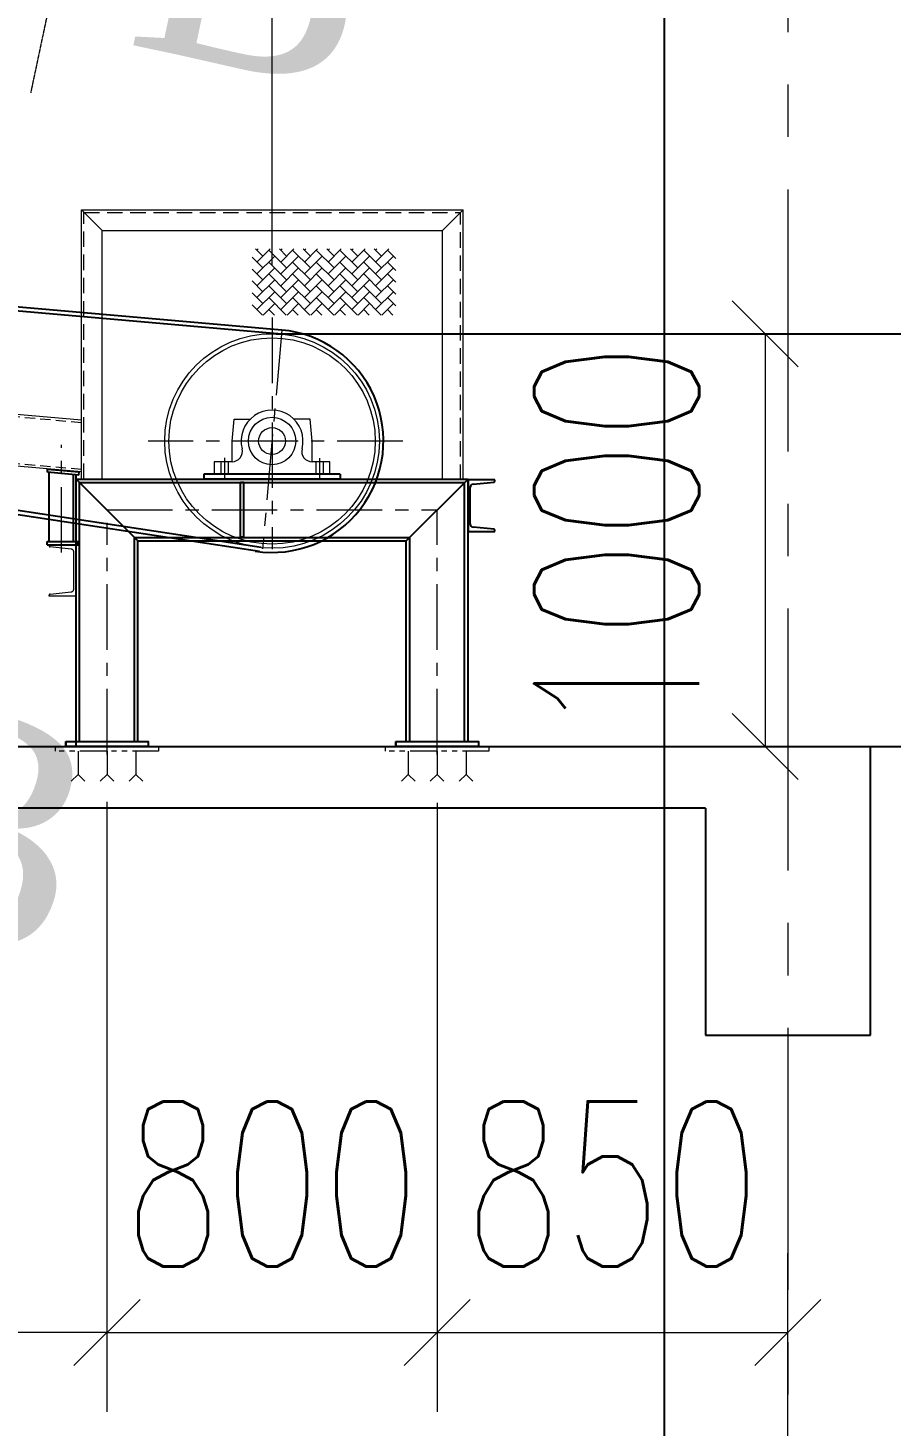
# Model space of a CAD drawing. Header units: millimetres. Extents: x -243837 to -5443, y 40 to 285140.
# Drawn here: x -107352 to -105260, y 107491 to 110879 of the extents above; entities that cross this region are included whole.
import ezdxf

# ---------------------------------------------------------------- set-up
doc = ezdxf.new("R2010")
doc.units = ezdxf.units.MM
for name, pattern in [('CENTER', [50.8, 31.75, -6.35, 6.35, -6.35]), ('CENTER2', [1.125, 0.75, -0.125, 0.125, -0.125]), ('HIDDEN', [0.375, 0.25, -0.125]), ('PHANTOM', [63.5, 31.75, -6.35, 6.35, -6.35, 6.35, -6.35])]:
    doc.linetypes.add(name, pattern=pattern)
for name, color, linetype in [('0-45-GRID MARKS', 6, 'Continuous'), ('object', 4, 'Continuous'), ('object line', 4, 'Continuous')]:
    doc.layers.add(name, color=color, linetype=linetype)
for name, color, linetype, lineweight in [('DIM', 1, 'Continuous', 9), ('PHANTAM', 21, 'PHANTOM', 0), ('phantom', 4, 'PHANTOM', 5), ('R- PHANTOM', 3, 'PHANTOM', 9), ('R-CENTER', 1, 'CENTER2', 5), ('R-HIDDEN', 3, 'HIDDEN', 9), ('R-OBJECT', 2, 'Continuous', 20), ('TEXT', 255, 'Continuous', 18)]:
    doc.layers.add(name, color=color, linetype=linetype, lineweight=lineweight)
doc.styles.add('KA', font='romans.shx', dxfattribs={"width": 0.7})
doc.styles.add('TIMES', font='times.ttf')
doc.dimstyles.new('rakesh', dxfattribs={"dimscale": 160, "dimtxt": 2.5, "dimasz": 1, "dimexe": 0.8, "dimexo": 0.8, "dimgap": 1, "dimtad": 1, "dimdec": 0, "dimzin": 0, "dimdsep": 46, "dimtxsty": 'KA', "dimblk": 'OBLIQUE', "dimcen": 1.5, "dimclrd": 1, "dimclre": 1, "dimclrt": 2, "dimadec": 0, "dimazin": 0, "dimtfac": 1, "dimtdec": 0, "dimtmove": 0, "dimatfit": 2, "dimfxl": 0, "dimtolj": 1, "dimtzin": 0, "dimlwd": -1, "dimlwe": -1, "dimarcsym": 1})
doc.dimstyles.new('rakesh$0', dxfattribs={"dimscale": 160, "dimtxt": 2.5, "dimasz": 1, "dimexe": 0.8, "dimexo": 0.8, "dimgap": 1, "dimtad": 1, "dimdec": 0, "dimzin": 0, "dimdsep": 46, "dimtxsty": 'KA', "dimblk": 'OBLIQUE', "dimcen": 1.5, "dimclrd": 1, "dimclre": 1, "dimclrt": 2, "dimadec": 0, "dimazin": 0, "dimtfac": 1, "dimtdec": 0, "dimtmove": 0, "dimatfit": 2, "dimfxl": 1, "dimtolj": 1, "dimtzin": 0, "dimlwd": -1, "dimlwe": -1, "dimarcsym": 1})

# ---------------------------------------------------------------- blocks, each defined once
blk = doc.blocks.new('A$Cde8b2d7e')
at = {"layer": 'phantom', "ltscale": 50}
for p, q in [((15.3, 61.4), (15.3, 64.3)), ((15.3, 64.3), (80.3, 64.3)), ((68.3, 53.7), (17.5, 59.1)), ((75, -42.6), (75, 46.2)), ((80.3, 64.3), (80.3, -60.7)), ((15.3, -60.7), (15.3, -57.8)), ((80.3, -60.7), (15.3, -60.7)), ((17.5, -55.4), (68.3, -50))]:
    blk.add_line(p, q, dxfattribs=at)
for centre, radius, start, end in [((17.7, 61.4, 0), 2.4, 180, 264), ((67.5, 46.2, 0), 7.5, 0, 84), ((17.7, -57.8, 0), 2.4, 96, 180), ((67.5, -42.6, 0), 7.5, 276, 360)]:
    blk.add_arc(centre, radius, start, end, dxfattribs=at)
blk = doc.blocks.new('_Oblique')
at = {"color": 0, "linetype": 'ByBlock', "lineweight": -2}
blk.add_line((-0.5, -0.5), (0.5, 0.5), dxfattribs=at)
blk = doc.blocks.new('*D229')
at = {"layer": 'DEFPOINTS', "color": 0, "ltscale": 10, "transparency": 16777216}
for p in [(-105729.5, 110138.1, 3.4), (-105729.5, 109138.1, 0), (-105565.2, 109138.1)]:
    blk.add_point(p, dxfattribs=at)
at = {"layer": 'DIM', "color": 1, "ltscale": 10, "transparency": 16777216}
for p, q in [((-105601.5, 110138.1), (-105373.2, 110138.1)), ((-105565.2, 110138.1), (-105565.2, 109138.1)), ((-105601.5, 109138.1), (-105373.2, 109138.1))]:
    blk.add_line(p, q, dxfattribs=at)
at = {"layer": 'DIM', "color": 1, "ltscale": 10, "transparency": 16777216, "xscale": 160, "yscale": 160, "zscale": 160}
for p, rotation in [((-105565.2, 110138.1), 90), ((-105565.2, 109138.1), 270)]:
    blk.add_blockref('_Oblique', p, dxfattribs=dict(at, rotation=rotation))
at = {"layer": 'DIM', "color": 2, "ltscale": 10, "transparency": 16777216, "insert": (-105925.2, 109638.1), "char_height": 400, "attachment_point": 5, "rotation": 90, "style": 'KA'}
blk.add_mtext('\\A1;1000', dxfattribs=at)
blk = doc.blocks.new('*D230')
at = {"layer": 'DEFPOINTS', "color": 0, "ltscale": 10, "transparency": 16777216}
for p in [(-107160.2, 109132, 3.4), (-106360.2, 109129, 3.4), (-106360.2, 107717.5)]:
    blk.add_point(p, dxfattribs=at)
at = {"layer": 'DIM', "color": 1, "ltscale": 10, "transparency": 16777216}
for p, q in [((-107160.2, 109004), (-107160.2, 107525.5)), ((-106360.2, 109001), (-106360.2, 107525.5)), ((-107160.2, 107717.5), (-106360.2, 107717.5))]:
    blk.add_line(p, q, dxfattribs=at)
at = {"layer": 'DIM', "color": 1, "ltscale": 10, "transparency": 16777216, "xscale": 160, "yscale": 160, "zscale": 160, "rotation": 180}
blk.add_blockref('_Oblique', (-107160.2, 107717.5), dxfattribs=at)
at = {"layer": 'DIM', "color": 1, "ltscale": 10, "transparency": 16777216, "xscale": 160, "yscale": 160, "zscale": 160}
blk.add_blockref('_Oblique', (-106360.2, 107717.5), dxfattribs=at)
at = {"layer": 'DIM', "color": 2, "ltscale": 10, "transparency": 16777216, "insert": (-106760.2, 108077.5), "char_height": 400, "attachment_point": 5, "style": 'KA'}
blk.add_mtext('\\A1;800', dxfattribs=at)
blk = doc.blocks.new('*D231')
at = {"layer": 'DEFPOINTS', "color": 0, "ltscale": 10, "transparency": 16777216}
for p in [(-106360.2, 109129, 3.4), (-105510.2, 107717.5), (-105510.2, 105954.6)]:
    blk.add_point(p, dxfattribs=at)
at = {"layer": 'DIM', "color": 1, "ltscale": 10, "transparency": 16777216}
for p, q in [((-106360.2, 109001), (-106360.2, 107525.5)), ((-105510.2, 106082.6), (-105510.2, 107909.5)), ((-106360.2, 107717.5), (-105510.2, 107717.5))]:
    blk.add_line(p, q, dxfattribs=at)
at = {"layer": 'DIM', "color": 1, "ltscale": 10, "transparency": 16777216, "xscale": 160, "yscale": 160, "zscale": 160, "rotation": 180}
blk.add_blockref('_Oblique', (-106360.2, 107717.5), dxfattribs=at)
at = {"layer": 'DIM', "color": 1, "ltscale": 10, "transparency": 16777216, "xscale": 160, "yscale": 160, "zscale": 160}
blk.add_blockref('_Oblique', (-105510.2, 107717.5), dxfattribs=at)
at = {"layer": 'DIM', "color": 2, "ltscale": 10, "transparency": 16777216, "insert": (-105935.2, 108077.5), "char_height": 400, "attachment_point": 5, "style": 'KA'}
blk.add_mtext('\\A1;850', dxfattribs=at)
blk = doc.blocks.new('*D232')
at = {"layer": 'DEFPOINTS', "color": 0, "ltscale": 10, "transparency": 16777216}
for p in [(-108660.2, 109130, -155.7), (-107160.2, 109132, 3.4), (-108660.2, 107717.5)]:
    blk.add_point(p, dxfattribs=at)
at = {"layer": 'DIM', "color": 1, "ltscale": 10, "transparency": 16777216}
for p, q in [((-107160.2, 109004), (-107160.2, 107525.5)), ((-108660.2, 109002), (-108660.2, 107525.5)), ((-107160.2, 107717.5), (-108660.2, 107717.5))]:
    blk.add_line(p, q, dxfattribs=at)
at = {"layer": 'DIM', "color": 1, "ltscale": 10, "transparency": 16777216, "xscale": 160, "yscale": 160, "zscale": 160, "rotation": 180}
blk.add_blockref('_Oblique', (-108660.2, 107717.5), dxfattribs=at)
at = {"layer": 'DIM', "color": 1, "ltscale": 10, "transparency": 16777216, "xscale": 160, "yscale": 160, "zscale": 160}
blk.add_blockref('_Oblique', (-107160.2, 107717.5), dxfattribs=at)
at = {"layer": 'DIM', "color": 2, "ltscale": 10, "transparency": 16777216, "insert": (-107910.2, 108077.5), "char_height": 400, "attachment_point": 5, "style": 'KA'}
blk.add_mtext('\\A1;1500', dxfattribs=at)
blk = doc.blocks.new('*D224')
at = {"layer": 'DEFPOINTS', "color": 0, "ltscale": 10, "transparency": 16777216}
for p in [(-106760.2, 129714.9), (-190510.6, 125814.8, -169.4), (-106760.2, 110177.3)]:
    blk.add_point(p, dxfattribs=at)
at = {"layer": 'R-OBJECT', "color": 1, "ltscale": 10, "transparency": 16777216}
for p, q in [((-190510.6, 125942.8), (-190510.6, 129906.9)), ((-106760.2, 110305.3), (-106760.2, 129906.9)), ((-190510.6, 129714.9), (-106760.2, 129714.9))]:
    blk.add_line(p, q, dxfattribs=at)
at = {"layer": 'R-OBJECT', "color": 1, "ltscale": 10, "transparency": 16777216, "xscale": 160, "yscale": 160, "zscale": 160, "rotation": 180}
blk.add_blockref('_Oblique', (-190510.6, 129714.9), dxfattribs=at)
at = {"layer": 'R-OBJECT', "color": 1, "ltscale": 10, "transparency": 16777216, "xscale": 160, "yscale": 160, "zscale": 160}
blk.add_blockref('_Oblique', (-106760.2, 129714.9), dxfattribs=at)
at = {"layer": 'R-OBJECT', "color": 2, "ltscale": 10, "transparency": 16777216, "insert": (-148635.4, 130179.7), "char_height": 400, "attachment_point": 5, "style": 'KA'}
blk.add_mtext('\\A1;83750 (HORIZONTAL PULLEY CRS.)', dxfattribs=at)

msp = doc.modelspace()

# ---------------------------------------------------------------- hatches: boundary and pattern name
at = {"layer": 'R- PHANTOM'}
h = msp.add_hatch(dxfattribs=at)
h.set_pattern_fill('AR-HBONE', color=256, scale=0.2)
h.set_pattern_definition([(45, (-196800.44, 92207.622), (0, 28.7368196), [60.96, -20.32]), (135, (-196786.07, 92221.99), (3e-15, 28.7368196), [60.96, -20.32])])
h.paths.add_polyline_path([(-106460.49, 110343.79), (-106808.35, 110343.79), (-106808.35, 110183.42), (-106460.49, 110183.42)])

# ---------------------------------------------------------------- linework, layer by layer
at = {"color": 1}
for p, q in [((-106749.94, 110138.09, 3.42), (-104517.53, 110138.09, 3.42)), ((-105440.16, 109138.09, 0), (-103842.19, 109138.09, 0))]:
    msp.add_line(p, q, dxfattribs=at)
for p, q in [((-107304.7, 109802.29), (-107304, 109810.26)), ((-107228.54, 109795.63), (-107304.7, 109802.29)), ((-107304, 109810.26), (-107227.84, 109803.6)), ((-107300.16, 109634.88, 248.24), (-107300.16, 109801.89, 248.24)), ((-107241.16, 109634.88, 248.24), (-107241.16, 109796.73, 248.24)), ((-107235.16, 109634.88, 248.24), (-107235.16, 109796.21, 248.24)), ((-107235.16, 109786.09), (-106285.16, 109786.09)), ((-107085.16, 109636.09), (-107235.16, 109786.09)), ((-107235.16, 109138.09), (-107235.16, 109784.09)), ((-107228.54, 109795.63), (-107227.84, 109803.6)), ((-106595.16, 109798.09), (-106925.16, 109798.09)), ((-106925.16, 109798.09), (-106925.16, 109786.09)), ((-106595.16, 109786.09), (-106925.16, 109786.09)), ((-106595.16, 109798.09), (-106595.16, 109786.09)), ((-106435.16, 109636.09), (-106285.16, 109786.09)), ((-106285.16, 109150.09), (-106285.16, 109786.09)), ((-106220.16, 109784.09, 0), (-106285.16, 109784.09, 0)), ((-106285.16, 109784.09, 0), (-106285.16, 109659.09, 0)), ((-106220.16, 109781.19, 0), (-106220.16, 109784.09, 0)), ((-107226.42, 109777.89), (-106293.91, 109777.89)), ((-107226.42, 109150.09), (-107226.42, 109777.89)), ((-106836.57, 109645.38, -202.55), (-106836.57, 109777.89, -202.55)), ((-106828.57, 109645.38, -202.55), (-106828.57, 109777.89, -202.55)), ((-106293.91, 109150.09), (-106293.91, 109777.89)), ((-106279.86, 109677.18, 0), (-106279.86, 109766, 0)), ((-106273.15, 109773.46, 0), (-106222.31, 109778.8, 0)), ((-106285.16, 109659.09, 0), (-106220.16, 109659.09, 0)), ((-106222.31, 109664.38, 0), (-106273.15, 109669.72, 0)), ((-106220.16, 109659.09, 0), (-106220.16, 109661.99, 0)), ((-107305.16, 109626.88, 248.24), (-107305.16, 109634.88, 248.24)), ((-107305.16, 109634.88, 248.24), (-107230.16, 109634.88, 248.24)), ((-107305.16, 109626.88, 248.24), (-107230.16, 109626.88, 248.24)), ((-107230.16, 109626.88, 248.24), (-107230.16, 109634.88, 248.24)), ((-107093.91, 109644.29), (-106426.42, 109644.29)), ((-107093.91, 109150.09), (-107093.91, 109644.29)), ((-107085.16, 109636.09), (-106435.16, 109636.09)), ((-107085.16, 109150.09), (-107085.16, 109636.09)), ((-106435.16, 109150.09), (-106435.16, 109636.09)), ((-106426.42, 109150.09), (-106426.42, 109644.29))]:
    msp.add_line(p, q)
at = {"color": 7}
for p, q in [((-106828.55, 109777.89, -202.55), (-106836.55, 109777.89, -202.55)), ((-106828.55, 109645.38, -202.55), (-106836.55, 109645.38, -202.55))]:
    msp.add_line(p, q, dxfattribs=at)
at = {"ltscale": 50}
for p, q in [((-107260.16, 109150.09, 0), (-107260.16, 109138.09, 0)), ((-107060.16, 109150.09, 0), (-107060.16, 109138.09, 0)), ((-106460.16, 109150.09, 0), (-106460.16, 109138.09, 0)), ((-106260.16, 109150.09, 0), (-106260.16, 109138.09, 0))]:
    msp.add_line(p, q, dxfattribs=at)
at = {"ltscale": 50, "elevation": 0}
msp.add_lwpolyline([(-107260.16, 109150.09), (-107060.16, 109150.09), (-107060.16, 109138.09), (-107260.16, 109138.09)], close=True, dxfattribs=at)
at = {"ltscale": 50}
msp.add_lwpolyline([(-106460.16, 109150.09), (-106260.16, 109150.09), (-106260.16, 109138.09), (-106460.16, 109138.09)], close=True, dxfattribs=at)
for centre, radius, start, end in [((-106272.36, 109766, -159.78), 7.5, 96, 180), ((-106222.56, 109781.19, -159.78), 2.4, 276, 0), ((-106272.36, 109677.18, -159.78), 7.5, 180, 264), ((-106222.56, 109661.99, -159.78), 2.4, 0, 84)]:
    msp.add_arc(centre, radius, start, end)
for points in [[(-106836.55, 109777.89, -202.55), (-106836.55, 109767.23, -202.55), (-106845.47, 109777.89, -202.55), (-106836.55, 109777.89, -202.55)], [(-106828.55, 109777.89, -202.55), (-106828.55, 109767.23, -202.55), (-106819.64, 109777.89, -202.55), (-106828.55, 109777.89, -202.55)], [(-106836.55, 109645.38, -202.55), (-106836.55, 109656.04, -202.55), (-106845.47, 109645.38, -202.55), (-106836.55, 109645.38, -202.55)], [(-106828.55, 109645.38, -202.55), (-106828.55, 109656.04, -202.55), (-106819.64, 109645.38, -202.55), (-106828.55, 109645.38, -202.55)]]:
    msp.add_solid(points)
at = {"layer": '0-45-GRID MARKS'}
for p, q in [((-106737.27, 110137.11), (-114382.11, 110805.95)), ((-106736.4, 110147.07), (-114381.24, 110815.91)), ((-108015.53, 109807.43, -0.01), (-106786.24, 109620.64, 3.42)), ((-108012.79, 109796.9), (-106790.69, 109611.18))]:
    msp.add_line(p, q, dxfattribs=at)
msp.add_arc((-106760.16, 109878.09, -202.55), 270, 261.31818, 85, dxfattribs=at)
at = {"layer": 'object', "color": 6}
for p, q in [((-105310.16, 108438.09, 0), (-105310.16, 109138.09, 0)), ((-105710.16, 108988.09, 0), (-105710.16, 108438.09, 0)), ((-105710.16, 108438.09, 0), (-105310.16, 108438.09, 0))]:
    msp.add_line(p, q, dxfattribs=at)
at = {"layer": 'object', "color": 6, "elevation": -1749.74}
msp.add_lwpolyline([(-105710.16, 108988.09), (-111310.16, 108988.09)], dxfattribs=at)
at = {"layer": 'object line', "color": 6}
for p, q in [((-105810.16, 116739.15), (-105810.16, 92108.09)), ((-111710.16, 109138.09), (-105310.16, 109138.09))]:
    msp.add_line(p, q, dxfattribs=at)
at = {"layer": 'PHANTAM', "ltscale": 2}
for p, q in [((-107230.16, 109126.1, 0), (-107230.16, 109069.93, 0)), ((-107160.16, 109126.1, 0), (-107160.16, 109069.93, 0)), ((-107090.16, 109126.1, 0), (-107090.16, 109069.93, 0)), ((-106430.16, 109126.1), (-106430.16, 109069.93)), ((-106360.16, 109126.1), (-106360.16, 109069.93)), ((-106290.16, 109126.1), (-106290.16, 109069.93)), ((-107230.16, 109069.93, 0), (-107246.66, 109053.44, 0)), ((-107230.16, 109069.93, 0), (-107213.66, 109053.44, 0)), ((-107160.16, 109069.93, 0), (-107176.66, 109053.44, 0)), ((-107160.16, 109069.93, 0), (-107143.66, 109053.44, 0)), ((-107090.16, 109069.93, 0), (-107106.66, 109053.44, 0)), ((-107090.16, 109069.93, 0), (-107073.66, 109053.44, 0)), ((-106430.16, 109069.93), (-106446.66, 109053.44)), ((-106430.16, 109069.93), (-106413.66, 109053.44)), ((-106360.16, 109069.93), (-106376.66, 109053.44)), ((-106360.16, 109069.93), (-106343.66, 109053.44)), ((-106290.16, 109069.93), (-106306.66, 109053.44)), ((-106290.16, 109069.93), (-106273.66, 109053.44))]:
    msp.add_line(p, q, dxfattribs=at)
at = {"layer": 'PHANTAM', "ltscale": 2, "elevation": 0}
msp.add_lwpolyline([(-107285.16, 109138.09), (-107035.16, 109138.09), (-107035.16, 109126.1), (-107285.16, 109126.1)], close=True, dxfattribs=at)
at = {"layer": 'PHANTAM', "ltscale": 2}
msp.add_lwpolyline([(-106485.16, 109138.09), (-106235.16, 109138.09), (-106235.16, 109126.1), (-106485.16, 109126.1)], close=True, dxfattribs=at)
at = {"layer": 'R- PHANTOM', "linetype": 'Continuous'}
for centre, radius, start, end in [((-106760.16, 109878.09, -199.12), 75, 345.52249, 194.47751), ((-106856.99, 109853.09, -199.12), 25, 270, 14.47751), ((-106663.34, 109853.09, -199.12), 25, 165.52249, 270)]:
    msp.add_arc(centre, radius, start, end, dxfattribs=at)
at = {"layer": 'R-CENTER', "linetype": 'CENTER', "ltscale": 20}
msp.add_line((-105510.16, 115568.09, 0), (-105510.16, 91808.09, 0), dxfattribs=at)
at = {"layer": 'R-CENTER'}
msp.add_line((-107152.89, 111631.1, 0), (-107345.21, 110721.79, 0), dxfattribs=at)
at = {"layer": 'R-CENTER', "linetype": 'CENTER', "ltscale": 5}
for p, q in [((-106760.16, 110177.28), (-106760.16, 109616.09)), ((-106736.63, 110147.06, -1149.99), (-106783, 109617.09, 1115.92)), ((-107270.16, 109607.7, 248.24), (-107270.16, 109868.52, 248.24)), ((-106443.26, 109878.09), (-107060.1, 109878.09)), ((-107160.16, 109711.09), (-106360.16, 109711.09)), ((-107160.16, 109118.46), (-107160.16, 109680.15)), ((-106360.16, 109118.46), (-106360.16, 109711.09))]:
    msp.add_line(p, q, dxfattribs=at)
at = {"layer": 'R-HIDDEN', "ltscale": 150}
for p, q in [((-107216.25, 109786.09, 3.42), (-107216.25, 110432.09, 3.42)), ((-107216.25, 110432.09, 3.42), (-106303.25, 110432.09, 3.42)), ((-106303.25, 109784.09, 3.42), (-106303.25, 110432.09, 3.42))]:
    msp.add_line(p, q, dxfattribs=at)
at = {"layer": 'R-HIDDEN', "ltscale": 100}
for p, q in [((-107222.25, 109922.56), (-111510.16, 110297.71)), ((-107222.25, 109809.13), (-111510.16, 110184.27))]:
    msp.add_line(p, q, dxfattribs=at)
at = {"layer": 'R-OBJECT'}
for p, q in [((-107222.25, 109786.09, 3.42), (-107222.25, 110438.09, 3.42)), ((-107222.25, 110438.09, 3.42), (-106297.25, 110438.09, 3.42)), ((-107172.25, 110388.09, 3.42), (-107222.25, 110438.09, 3.42)), ((-106347.25, 110388.09, 3.42), (-106297.25, 110438.09, 3.42)), ((-106297.25, 109784.09, 3.42), (-106297.25, 110438.09, 3.42)), ((-107172.25, 109786.09, 3.42), (-107172.25, 110388.09, 3.42)), ((-107172.25, 110388.09, 3.42), (-106347.25, 110388.09, 3.42)), ((-106347.25, 109784.09, 3.42), (-106347.25, 110388.09, 3.42)), ((-107222.25, 109928.58), (-111510.16, 110303.73)), ((-107222.25, 109803.11), (-111510.16, 110178.25)), ((-106856.99, 109878.09), (-106852.35, 109931.12)), ((-106852.35, 109931.12), (-106813.2, 109931.12)), ((-106667.98, 109931.12), (-106707.13, 109931.12)), ((-106663.34, 109878.09), (-106667.98, 109931.12)), ((-106856.99, 109828.09), (-106856.99, 109878.09)), ((-106663.34, 109828.09), (-106663.34, 109878.09)), ((-106856.99, 109828.09), (-106900.16, 109828.09)), ((-106900.16, 109828.09), (-106900.16, 109798.09)), ((-106884.16, 109828.09), (-106884.16, 109798.09)), ((-106875.16, 109837.45), (-106875.16, 109783.09)), ((-106866.16, 109828.09), (-106866.16, 109798.09)), ((-106620.16, 109828.09), (-106663.34, 109828.09)), ((-106654.16, 109828.09), (-106654.16, 109798.09)), ((-106645.16, 109836.68), (-106645.16, 109783.09)), ((-106636.16, 109828.09), (-106636.16, 109798.09)), ((-106620.16, 109798.09), (-106620.16, 109828.09))]:
    msp.add_line(p, q, dxfattribs=at)
at = {"layer": 'R-OBJECT', "ltscale": 10}
for centre, radius in [((-106760.16, 109878.09, -199.12), 260), ((-106760.16, 109878.09), 250)]:
    msp.add_circle(centre, radius, dxfattribs=at)
at = {"layer": 'R-OBJECT', "linetype": 'Continuous'}
for radius in [57.5, 32.5]:
    msp.add_circle((-106760.16, 109878.09, -199.12), radius, dxfattribs=at)

# ---------------------------------------------------------------- block references
at = {"layer": 'R-OBJECT'}
msp.add_blockref('A$Cde8b2d7e', (-107315.48, 109562.54, 88.46), dxfattribs=at)

# ---------------------------------------------------------------- texts
at = {"layer": 'TEXT', "color": 2, "style": 'TIMES'}
for rotation, p in [(348.05824, (-107119.76, 110842.14, 0)), (342.8331, (-107827.51, 108765.59, 0))]:
    msp.add_text('B', height=551.25, rotation=rotation, dxfattribs=at).set_placement(p)

# ---------------------------------------------------------------- dimensions: what is measured, and where the dimension line sits
at = {"layer": 'DIM', "ltscale": 10}
dim = msp.add_linear_dim(base=(-105565.18, 109138.09, 0), p1=(-105729.51, 110138.09, 3.42), p2=(-105729.51, 109138.09), angle=90, dimstyle='rakesh$0', override={"dimexe": 1.2, "dimfxl": 1.5}, dxfattribs=at)
dim.commit()
dim.dimension.update_dxf_attribs({"geometry": '*D229', "text_midpoint": (-105565.18, 109638.09, 0), "dimtype": 160})
dim = msp.add_linear_dim(base=(-108660.17, 107717.46, 0), p1=(-107160.16, 109131.96, 3.42), p2=(-108660.17, 109130.04, -155.7), dimstyle='rakesh$0', override={"dimexe": 1.2, "dimfxl": 1.5}, dxfattribs=at)
dim.commit()
dim.dimension.update_dxf_attribs({"geometry": '*D232', "text_midpoint": (-107910.17, 108077.46, 0)})
for base, p1, p2, picture, middle in [((-106360.16, 107717.46, 0), (-107160.16, 109131.96, 3.42), (-106360.16, 109128.98, 3.42), '*D230', (-106760.16, 107717.46, 0)), ((-105510.16, 107717.46, 0), (-106360.16, 109128.98, 3.42), (-105510.16, 105954.59, 0), '*D231', (-105935.16, 107717.46, 0))]:
    dim = msp.add_linear_dim(base=base, p1=p1, p2=p2, dimstyle='rakesh$0', override={"dimexe": 1.2, "dimfxl": 1.5}, dxfattribs=at)
    dim.commit()
    dim.dimension.update_dxf_attribs({"geometry": picture, "text_midpoint": middle, "dimtype": 160})
at = {"layer": 'R-OBJECT', "ltscale": 10}
dim = msp.add_linear_dim(base=(-106760.16, 129714.92), p1=(-190510.55, 125814.78, -169.38), p2=(-106760.16, 110177.28), text='<> (HORIZONTAL PULLEY CRS.)', dimstyle='rakesh', override={"dimexe": 1.2, "dimfxl": 0.18}, dxfattribs=at)
dim.commit()
dim.dimension.update_dxf_attribs({"geometry": '*D224', "text_midpoint": (-148635.36, 130179.68)})

doc.saveas('drawing.dxf')
